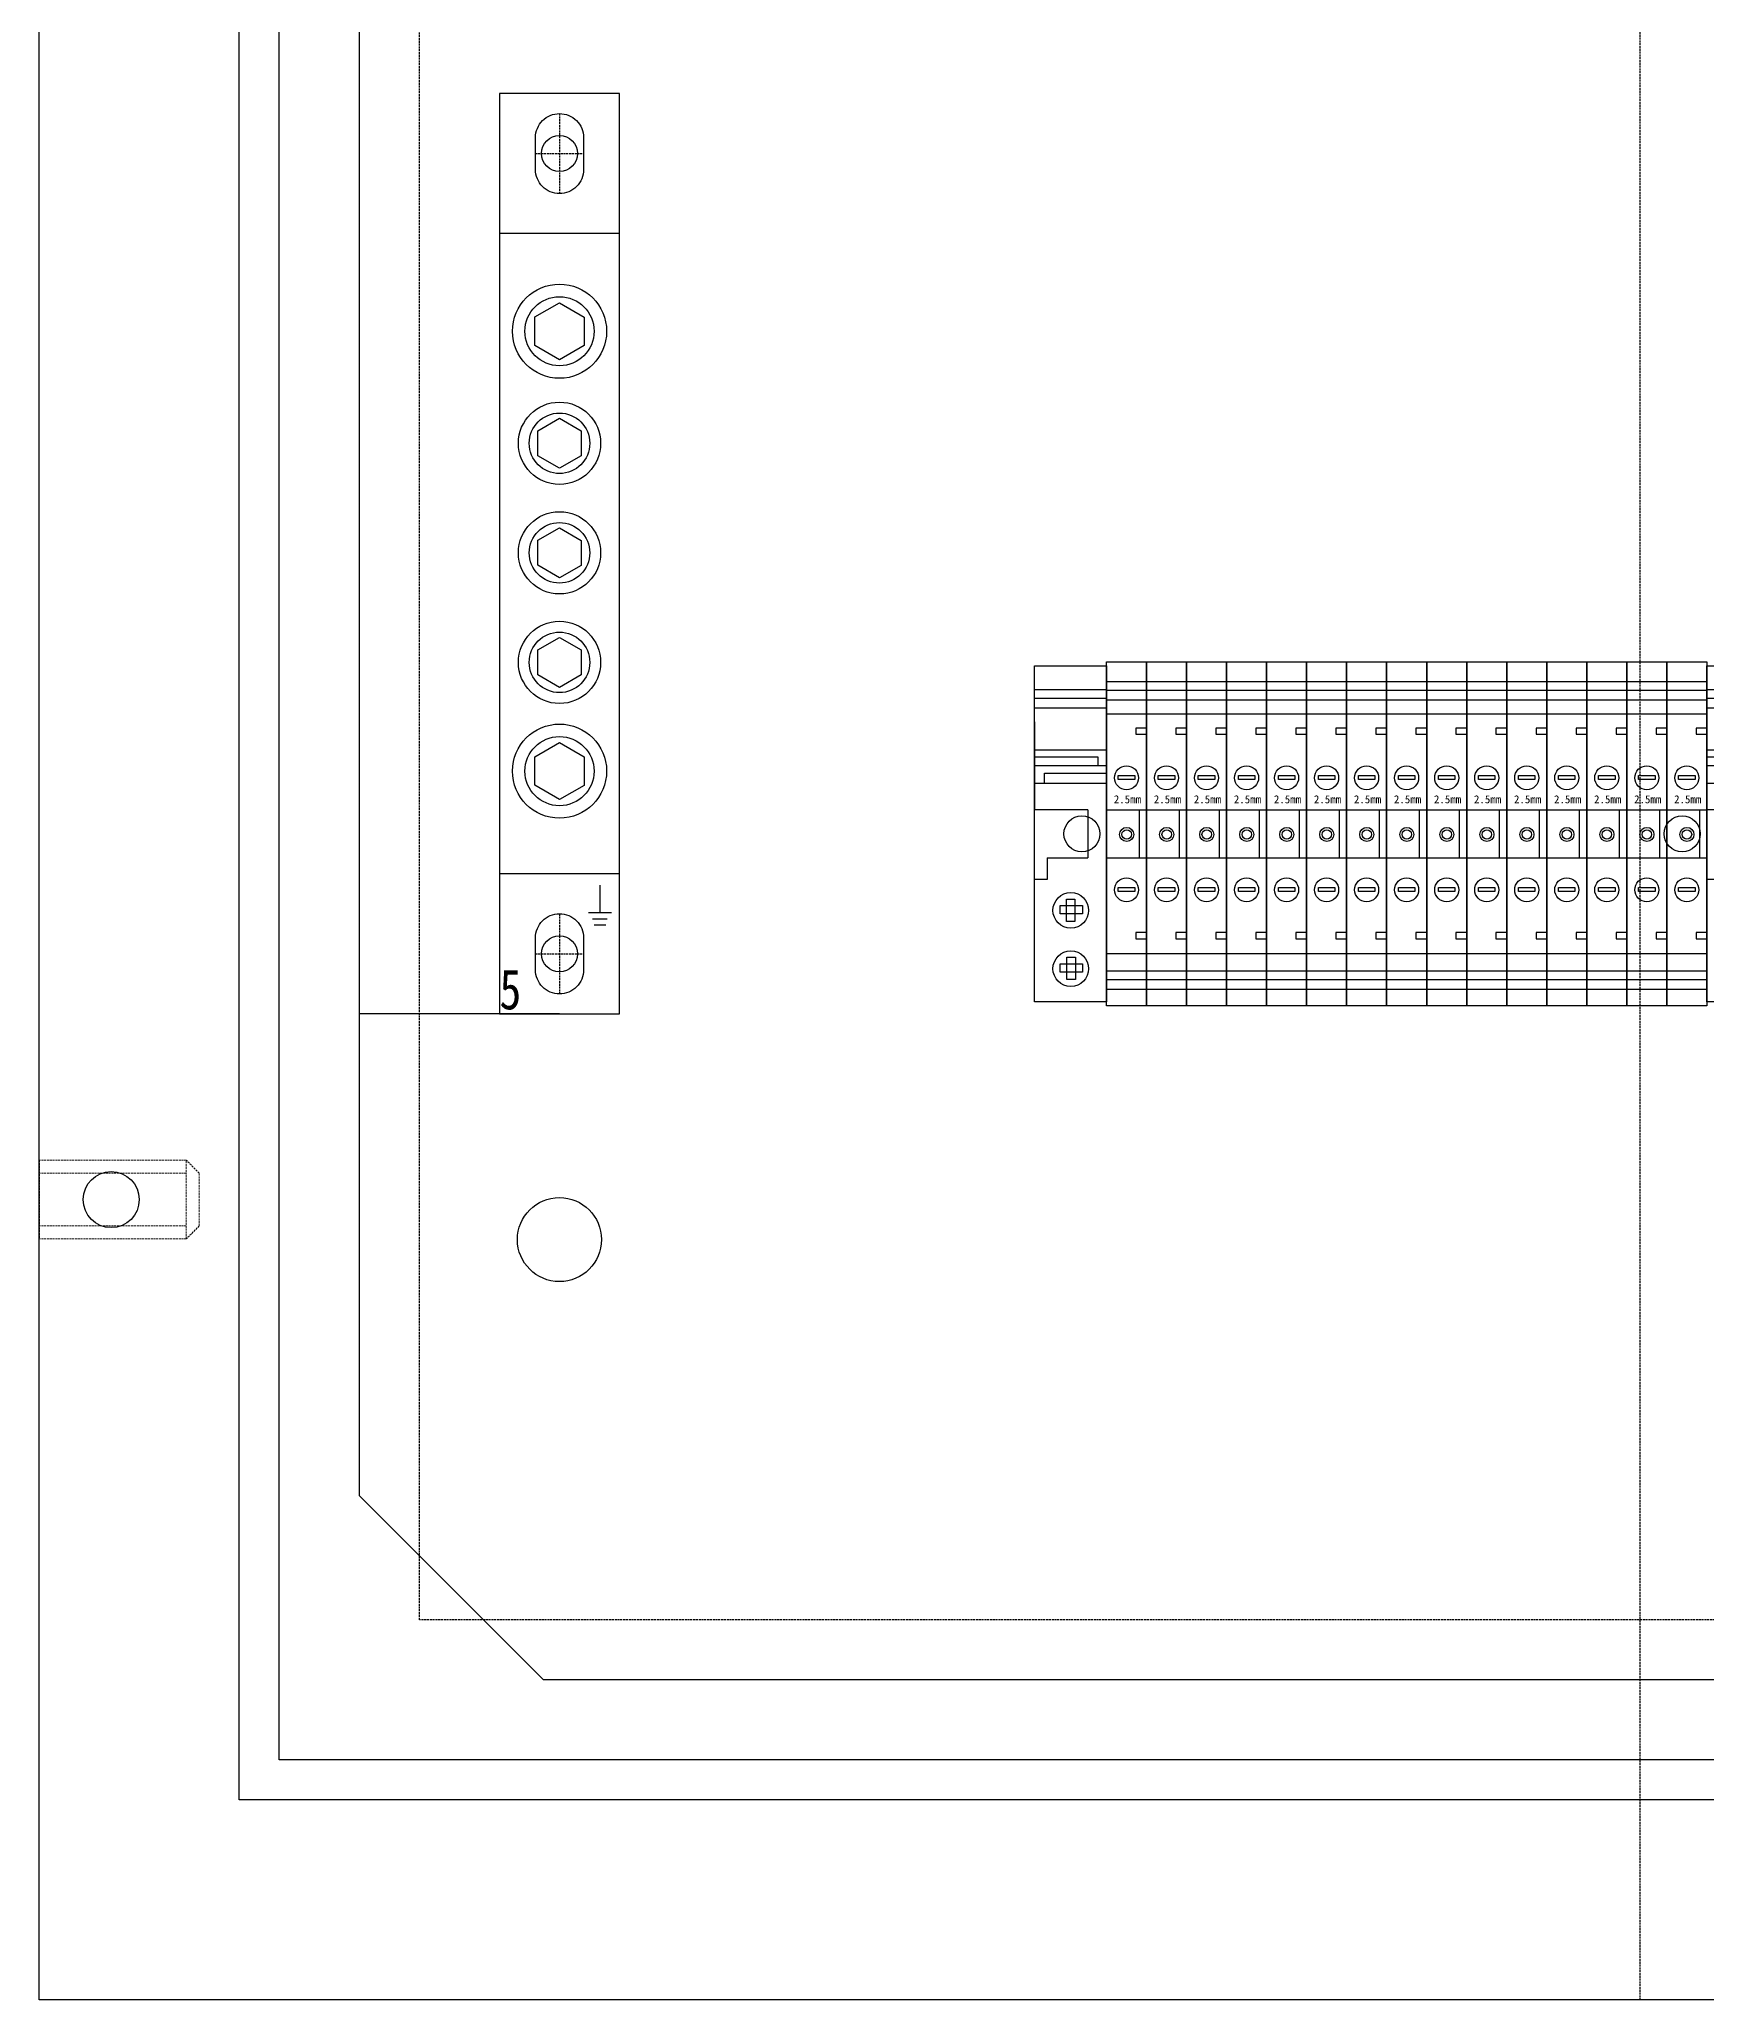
# Model space of a CAD drawing. Extents: x 1014823 to 1015223, y 81094 to 81594.
# Drawn here: x 1014823.2 to 1015031.5, y 81094.4 to 81339.4 of the extents above; entities that cross this region are included whole.
import ezdxf

# ---------------------------------------------------------------- set-up
doc = ezdxf.new("R2010")
doc.units = 0
doc.header["$MEASUREMENT"] = 0
doc.linetypes.add('DASH', pattern=[0.35, 0.25, -0.1])
doc.linetypes.add('LYJS-XX', pattern=[0.35, 0.25, -0.1])
doc.layers.add('LY-JS-BJ', color=7, linetype='Continuous')
doc.layers.add('LY-JS-YQJ', color=7, linetype='Continuous')
doc.layers.add('LY-二次控制图', color=7, linetype='Continuous', lineweight=18)
doc.styles.add('-宋体', font='', dxfattribs={"width": 0.8})
doc.styles.get('-宋体').set_extended_font_data('SimSun')

# ---------------------------------------------------------------- blocks, each defined once
blk = doc.blocks.new('A$C7F2E4CF4')
at = {"layer": 'LY-JS-YQJ', "color": 1, "linetype": 'DASH'}
for p, q in [((0, 5), (0, -5)), ((-3, 0), (3, 0))]:
    blk.add_line(p, q, dxfattribs=at)
at = {"layer": 'LY-JS-YQJ', "color": 0, "linetype": 'ByBlock'}
blk.add_lwpolyline([(0, 5), (0, 5, -0.414214), (3, 2), (3, -2, -0.414214), (0, -5), (0, -5, -0.414214), (-3, -2), (-3, 2, -0.414214)], format="xyb", close=True, dxfattribs=at)
blk = doc.blocks.new('A$C59E61D26')
at = {"layer": 'LY-JS-YQJ', "color": 2}
for p, q in [((15, 115), (0, 115)), ((0, 115), (0, 0)), ((15, 0), (15, 115)), ((15, 97.5), (0, 97.5)), ((15, 17.5), (0, 17.5)), ((0, 0), (15, 0))]:
    blk.add_line(p, q, dxfattribs=at)
at = {"layer": 'LY-JS-YQJ', "color": 4}
for p, q in [((12.55, 16.09), (12.55, 12.66)), ((11.13, 12.66), (13.98, 12.66)), ((11.63, 11.86), (13.47, 11.86)), ((11.84, 11.11), (13.27, 11.11))]:
    blk.add_line(p, q, dxfattribs=at)
at = {"layer": 'LY-JS-YQJ', "color": 3}
for points in [[(7.49, 81.73), (4.41, 83.53), (4.42, 87.09), (7.51, 88.86), (10.59, 87.07), (10.58, 83.51)], [(7.49, 68.18), (4.79, 69.75), (4.8, 72.87), (7.51, 74.42), (10.21, 72.85), (10.19, 69.73)], [(7.49, 54.49), (4.79, 56.06), (4.8, 59.18), (7.51, 60.73), (10.21, 59.16), (10.19, 56.04)], [(7.49, 40.8), (4.79, 42.37), (4.8, 45.49), (7.51, 47.04), (10.21, 45.47), (10.19, 42.35)], [(7.49, 26.77), (4.41, 28.56), (4.42, 32.12), (7.51, 33.9), (10.59, 32.1), (10.58, 28.54)]]:
    blk.add_lwpolyline(points, close=True, dxfattribs=at)
for centre, radius in [((7.5, 85.3), 5.88), ((7.5, 85.3), 4.32), ((7.5, 71.3), 5.14), ((7.5, 71.3), 3.78), ((7.5, 57.61), 5.14), ((7.5, 57.61), 3.78), ((7.5, 43.92), 5.14), ((7.5, 43.92), 3.78), ((7.5, 30.33), 5.88), ((7.5, 30.33), 4.32)]:
    blk.add_circle(centre, radius, dxfattribs=at)
at = {"layer": 'LY-JS-YQJ', "color": 0}
for p in [(7.5, 107.5), (7.5, 7.5)]:
    blk.add_blockref('A$C7F2E4CF4', p, dxfattribs=at)
at = {"layer": 'LY-JS-YQJ', "color": 1, "style": '-宋体', "width": 0.8}
blk.add_text('5', height=5, dxfattribs=at).set_placement((0, 0.56))
blk = doc.blocks.new('A$C5E1519F9')
at = {"layer": 'LY-JS-BJ', "color": 1}
blk.add_lwpolyline([(-137, 210), (137, 210), (160, 187), (160, -187), (137, -210), (-137, -210), (-160, -187), (-160, 187)], close=True, dxfattribs=at)
blk.add_circle((-135, -155), 5.25, dxfattribs=at)
blk = doc.blocks.new('A$C25615923')
at = {"layer": 'LY-JS-BJ', "color": 0, "linetype": 'DASH', "lineweight": 18}
for p, q in [((18.38, 4.92), (0, 4.92)), ((18.38, -4.92), (18.38, 4.92)), ((20, 3.3), (18.38, 4.92)), ((18.38, 3.3), (0, 3.3)), ((20, -3.3), (20, 3.3)), ((18.38, -3.3), (0, -3.3)), ((20, -3.3), (18.38, -4.92)), ((18.38, -4.92), (0, -4.92))]:
    blk.add_line(p, q, dxfattribs=at)
at = {"layer": 'LY-JS-BJ', "color": 7, "linetype": 'DASH'}
blk.add_line((0, 4.92), (0, -4.92), dxfattribs=at)
blk = doc.blocks.new('UK-2.5 5组')
at = {"layer": 'LY-JS-YQJ'}
for p, q in [((0, 19.03), (5, 19.03)), ((0, 17.96), (5, 17.96)), ((5, 19.03), (10, 19.03)), ((5, 17.96), (10, 17.96)), ((10, 19.03), (15, 19.03)), ((10, 17.96), (15, 17.96)), ((15, 19.03), (20, 19.03)), ((15, 17.96), (20, 17.96)), ((0, 16.73), (5, 16.73)), ((5, 16.73), (10, 16.73)), ((10, 16.73), (15, 16.73)), ((15, 16.73), (20, 16.73)), ((5, 13.21), (3.66, 13.21)), ((3.66, 13.21), (3.66, 12.43)), ((3.66, 12.43), (5, 12.43)), ((5, 12.43), (5, 11.32)), ((10, 13.21), (8.66, 13.21)), ((8.66, 13.21), (8.66, 12.43)), ((8.66, 12.43), (10, 12.43)), ((10, 12.43), (10, 11.32)), ((15, 13.21), (13.66, 13.21)), ((13.66, 13.21), (13.66, 12.43)), ((13.66, 12.43), (15, 12.43)), ((15, 12.43), (15, 11.32)), ((20, 13.21), (18.66, 13.21)), ((18.66, 13.21), (18.66, 12.43)), ((18.66, 12.43), (20, 12.43)), ((0, 3), (5, 3)), ((4.07, 3), (4.07, -3)), ((5, 3), (10, 3)), ((9.07, 3), (9.07, -3)), ((10, 3), (15, 3)), ((14.07, 3), (14.07, -3)), ((15, 3), (20, 3)), ((19.07, 3), (19.07, -3)), ((0, -3), (5, -3)), ((5, -3), (10, -3)), ((10, -3), (15, -3)), ((15, -3), (20, -3)), ((5, -12.33), (3.66, -12.33)), ((3.66, -12.33), (3.66, -13.11)), ((3.66, -13.11), (5, -13.11)), ((10, -12.33), (8.66, -12.33)), ((8.66, -12.33), (8.66, -13.11)), ((8.66, -13.11), (10, -13.11)), ((15, -12.33), (13.66, -12.33)), ((13.66, -12.33), (13.66, -13.11)), ((13.66, -13.11), (15, -13.11)), ((20, -12.33), (18.66, -12.33)), ((18.66, -12.33), (18.66, -13.11)), ((18.66, -13.11), (20, -13.11)), ((0, -17.12), (5, -17.12)), ((5, -17.12), (10, -17.12)), ((10, -17.12), (15, -17.12)), ((15, -17.12), (20, -17.12)), ((0, -18.19), (5, -18.19)), ((0, -19.42), (5, -19.42)), ((5, -18.19), (10, -18.19)), ((5, -19.42), (10, -19.42)), ((10, -18.19), (15, -18.19)), ((10, -19.42), (15, -19.42)), ((15, -18.19), (20, -18.19)), ((15, -19.42), (20, -19.42))]:
    blk.add_line(p, q, dxfattribs=at)
at = {"layer": 'LY-JS-YQJ', "color": 6}
for p, q in [((20, 19.03), (25, 19.03)), ((20, 17.96), (25, 17.96)), ((20, 16.73), (25, 16.73)), ((20, 12.43), (20, 11.32)), ((25, 13.21), (23.66, 13.21)), ((23.66, 13.21), (23.66, 12.43)), ((23.66, 12.43), (25, 12.43)), ((25, 12.43), (25, 11.32)), ((20, 3), (25, 3)), ((24.07, 3), (24.07, -3)), ((20, -3), (25, -3)), ((25, -12.33), (23.66, -12.33)), ((23.66, -12.33), (23.66, -13.11)), ((23.66, -13.11), (25, -13.11)), ((20, -17.12), (25, -17.12)), ((20, -18.19), (25, -18.19)), ((20, -19.42), (25, -19.42))]:
    blk.add_line(p, q, dxfattribs=at)
at = {"layer": 'LY-JS-YQJ'}
for points in [[(0, 21.5), (5, 21.5), (5, -21.5), (0, -21.5)], [(5, 21.5), (10, 21.5), (10, -21.5), (5, -21.5)], [(10, 21.5), (15, 21.5), (15, -21.5), (10, -21.5)], [(15, 21.5), (20, 21.5), (20, -21.5), (15, -21.5)], [(0, 15), (5, 15), (5, -15), (0, -15)], [(5, 15), (10, 15), (10, -15), (5, -15)], [(10, 15), (15, 15), (15, -15), (10, -15)], [(15, 15), (20, 15), (20, -15), (15, -15)], [(1.47, 7.3), (3.53, 7.3), (3.53, 6.79), (1.47, 6.79)], [(6.47, 7.3), (8.53, 7.3), (8.53, 6.79), (6.47, 6.79)], [(11.47, 7.3), (13.53, 7.3), (13.53, 6.79), (11.47, 6.79)], [(16.47, 7.3), (18.53, 7.3), (18.53, 6.79), (16.47, 6.79)], [(1.47, -6.71), (3.53, -6.71), (3.53, -7.23), (1.47, -7.23)], [(6.47, -6.71), (8.53, -6.71), (8.53, -7.23), (6.47, -7.23)], [(11.47, -6.71), (13.53, -6.71), (13.53, -7.23), (11.47, -7.23)], [(16.47, -6.71), (18.53, -6.71), (18.53, -7.23), (16.47, -7.23)]]:
    blk.add_lwpolyline(points, close=True, dxfattribs=at)
at = {"layer": 'LY-JS-YQJ', "color": 6}
for points in [[(20, 21.5), (25, 21.5), (25, -21.5), (20, -21.5)], [(20, 15), (25, 15), (25, -15), (20, -15)], [(21.47, 7.3), (23.53, 7.3), (23.53, 6.79), (21.47, 6.79)], [(21.47, -6.71), (23.53, -6.71), (23.53, -7.23), (21.47, -7.23)]]:
    blk.add_lwpolyline(points, close=True, dxfattribs=at)
at = {"layer": 'LY-JS-YQJ'}
for centre, radius in [((2.5, 7), 1.5), ((7.5, 7), 1.5), ((12.5, 7), 1.5), ((17.5, 7), 1.5), ((2.52, -0.08), 0.879), ((2.52, -0.08), 0.879), ((2.52, -0.08), 0.59), ((7.52, -0.08), 0.879), ((7.52, -0.08), 0.879), ((7.52, -0.08), 0.59), ((12.52, -0.08), 0.879), ((12.52, -0.08), 0.879), ((12.52, -0.08), 0.59), ((17.52, -0.08), 0.879), ((17.52, -0.08), 0.879), ((17.52, -0.08), 0.59), ((2.5, -7), 1.5), ((7.5, -7), 1.5), ((12.5, -7), 1.5), ((17.5, -7), 1.5)]:
    blk.add_circle(centre, radius, dxfattribs=at)
at = {"layer": 'LY-JS-YQJ', "color": 6}
for centre, radius in [((22.5, 7), 1.5), ((22.52, -0.08), 0.879), ((22.52, -0.08), 0.879), ((22.52, -0.08), 0.59), ((22.5, -7), 1.5)]:
    blk.add_circle(centre, radius, dxfattribs=at)
at = {"layer": 'LY-JS-YQJ', "char_height": 1, "width": 2.5692, "attachment_point": 1}
for insert in [(0.91, 4.81), (5.91, 4.81), (10.91, 4.81), (15.91, 4.81)]:
    blk.add_mtext('2.5mm', dxfattribs=dict(at, insert=insert))
at = {"layer": 'LY-JS-YQJ', "color": 6, "insert": (20.91, 4.81), "char_height": 1, "width": 2.5692, "attachment_point": 1}
blk.add_mtext('2.5mm', dxfattribs=at)
blk = doc.blocks.new('端子堵头')
at = {"layer": 'LY-JS-YQJ'}
for p, q in [((0, 39.03), (9, 39.03)), ((0, 37.96), (9, 37.96)), ((0, 36.73), (9, 36.73)), ((0, 35), (0, 24)), ((9, 35), (9, 24)), ((9, 34.58), (9, 33.47)), ((0, 31.48), (9, 31.48)), ((7.97, 30.59), (0, 30.59)), ((0, 29.53), (9, 29.53)), ((7.97, 29.53), (7.97, 30.59)), ((0, 27.32), (9, 27.32)), ((1.25, 27.32), (1.25, 28.56)), ((1.25, 28.56), (9, 28.56)), ((6.66, 24), (0, 24)), ((6.66, 24), (6.66, 18)), ((1.59, 18), (1.59, 15.27)), ((1.59, 18), (6.66, 18)), ((1.59, 15.27), (0, 15.27))]:
    blk.add_line(p, q, dxfattribs=at)
for points in [[(0, 42), (9, 42), (9, 0), (0, 0)], [(5.06, 12.84), (5.06, 10.03), (3.99, 10.03), (3.99, 12.84)], [(3.2, 12.05), (6.01, 12.05), (6.01, 10.99), (3.2, 10.99)], [(5.13, 5.6), (5.13, 2.79), (4.06, 2.79), (4.06, 5.6)], [(3.2, 4.76), (6.01, 4.76), (6.01, 3.69), (3.2, 3.69)]]:
    blk.add_lwpolyline(points, close=True, dxfattribs=at)
for centre in [(4.54, 11.43), (4.54, 4.14)]:
    blk.add_circle(centre, 2.23, dxfattribs=at)

msp = doc.modelspace()

# ---------------------------------------------------------------- linework, layer by layer
at = {"color": 4}
msp.add_line((1014888.15, 81217.6), (1014863.15, 81217.6), dxfattribs=at)
at = {"color": 6}
for centre in [(1014888.15, 81325.11), (1014953.43, 81240.1), (1015028.43, 81240.1), (1014888.15, 81225.11)]:
    msp.add_circle(centre, 2.25, dxfattribs=at)
at = {"layer": 'LY-JS-BJ', "color": 4, "linetype": 'LYJS-XX', "lineweight": -3}
msp.add_line((1015023.15, 81594.39), (1015023.15, 81094.39), dxfattribs=at)
at = {"layer": 'LY-JS-BJ', "color": 0, "lineweight": -3, "ltscale": 2}
for points in [[(1014823.15, 81594.39), (1015223.15, 81594.39), (1015223.15, 81094.39), (1014823.15, 81094.39)], [(1014848.15, 81569.39), (1015198.15, 81569.39), (1015198.15, 81119.39), (1014848.15, 81119.39)], [(1014853.15, 81564.39), (1015193.15, 81564.39), (1015193.15, 81124.39), (1014853.15, 81124.39)]]:
    msp.add_lwpolyline(points, close=True, dxfattribs=at)
at = {"layer": 'LY-JS-BJ', "color": 4, "linetype": 'LYJS-XX', "lineweight": -3}
msp.add_lwpolyline([(1014870.65, 81546.89), (1015175.65, 81546.89), (1015175.65, 81141.89), (1014870.65, 81141.89)], close=True, dxfattribs=at)
at = {"layer": 'LY-JS-BJ', "color": 0, "lineweight": -3}
msp.add_circle((1014832.15, 81194.39), 3.5, dxfattribs=at)

# ---------------------------------------------------------------- block references
msp.add_blockref('A$C59E61D26', (1014880.66, 81217.6))
for name, p in [('A$C5E1519F9', (1015023.15, 81344.39)), ('A$C25615923', (1014823.15, 81194.39))]:
    msp.add_blockref(name, p, dxfattribs=at)
at = {"layer": 'LY-二次控制图', "lineweight": -3}
for name, p in [('端子堵头', (1014947.5, 81219.1)), ('UK-2.5 5组', (1014956.5, 81240.1)), ('UK-2.5 5组', (1014981.5, 81240.1)), ('UK-2.5 5组', (1015006.5, 81240.1)), ('端子堵头', (1015031.5, 81219.1))]:
    msp.add_blockref(name, p, dxfattribs=at)

doc.saveas('drawing.dxf')
